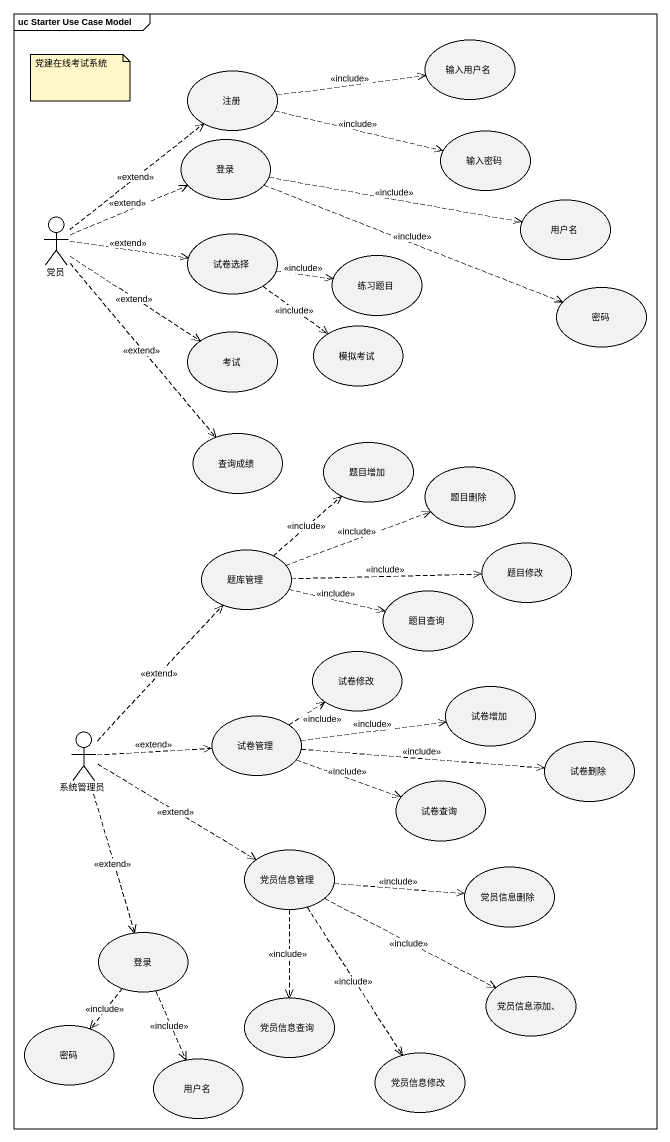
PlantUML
@startuml
mainframe uc Starter Use Case Model
usecase 输入用户名
usecase 注册
usecase 登录
usecase 输入密码
usecase 用户名
actor 党员
usecase 试卷选择
usecase 练习题目
usecase 密码
usecase 考试
usecase 模拟考试
usecase 查询成绩
usecase 题目增加
usecase 题目删除
usecase 题库管理
usecase 题目修改
usecase 题目查询
usecase 试卷修改
usecase 试卷增加
actor 系统管理员
usecase 试卷管理
usecase 试卷删除
usecase 试卷查询
usecase 党员信息管理
usecase 党员信息删除
usecase "登录" as 登录_2
usecase 党员信息查询
usecase "党员信息添加、" as 党员信息添加
usecase "密码" as 密码_2
usecase 党员信息修改
usecase "用户名" as 用户名_2
注册 .right.> 输入用户名 : <<include>>
注册 .right.> 输入密码 : <<include>>
登录 .right.> 用户名 : <<include>>
登录 .right.> 密码 : <<include>>
党员 .up.> 注册 : <<extend>>
党员 .right.> 登录 : <<extend>>
党员 .right.> 试卷选择 : <<extend>>
党员 ..> 考试 : <<extend>>
党员 ..> 查询成绩 : <<extend>>
试卷选择 .right.> 练习题目 : <<include>>
试卷选择 ..> 模拟考试 : <<include>>
题库管理 .up.> 题目增加 : <<include>>
题库管理 .right.> 题目删除 : <<include>>
题库管理 .right.> 题目修改 : <<include>>
题库管理 .right.> 题目查询 : <<include>>
系统管理员 .up.> 题库管理 : <<extend>>
系统管理员 .right.> 试卷管理 : <<extend>>
系统管理员 .right.> 党员信息管理 : <<extend>>
系统管理员 ..> 登录_2 : <<extend>>
试卷管理 .up.> 试卷修改 : <<include>>
试卷管理 .right.> 试卷增加 : <<include>>
试卷管理 .right.> 试卷删除 : <<include>>
试卷管理 .right.> 试卷查询 : <<include>>
党员信息管理 .right.> 党员信息删除 : <<include>>
党员信息管理 ..> 党员信息查询 : <<include>>
党员信息管理 .right.> 党员信息添加 : <<include>>
党员信息管理 ..> 党员信息修改 : <<include>>
登录_2 ..> 密码_2 : <<include>>
登录_2 ..> 用户名_2 : <<include>>
note as N1
  党建在线考试系统
end note
@enduml
